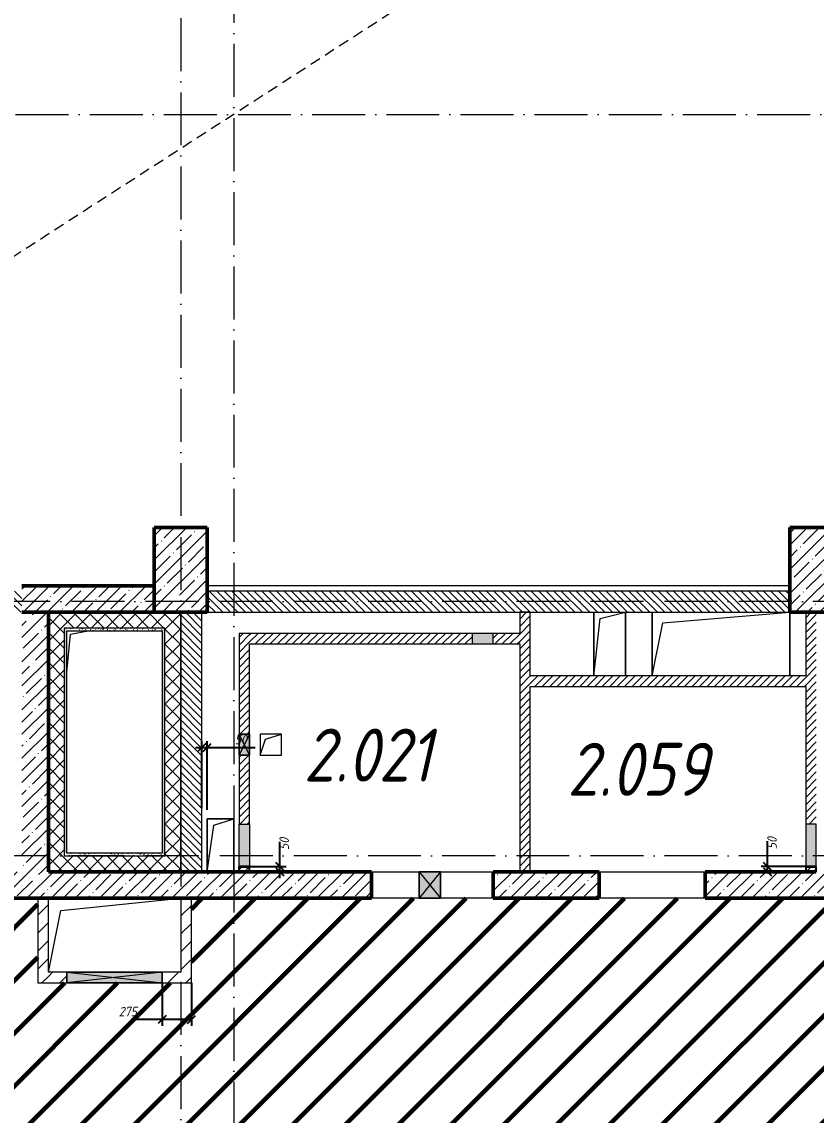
# Model space of a CAD drawing. Header units: millimetres. Extents: x -606178 to 312196, y -19338 to 632709.
# Drawn here: x -209401 to -201903, y 516926 to 527250 of the extents above; entities that cross this region are included whole.
import ezdxf

# ---------------------------------------------------------------- set-up
doc = ezdxf.new("R2010")
doc.units = ezdxf.units.MM
doc.linetypes.add('200_ШТРИХ_ш1п0_6_', pattern=[160, 100, -60])
doc.linetypes.add('50_200_ШТРИХ_1Т_ш5_п1_п1_', pattern=[700, 500, -100, 0, -100])
for name, color, linetype, lineweight in [('6.4.1) Окр пт с инж. ПТ2.16', 3, 'Continuous', 60), ('A-____-____-DIMS', 7, 'Continuous', 9), ('A-DETL-____-OTLN-3', 7, '200_ШТРИХ_ш1п0_6_', 9), ('A-DETL-GENF-OTLN', 7, 'Continuous', 9), ('A-FLOR-____-OTLN', 7, 'Continuous', 9), ('A-GENM-____-MCUT', 7, 'Continuous', 25), ('A-GENM-____-OTLN', 7, 'Continuous', 9), ('A-GENM-____-OTLN-1', 7, 'Continuous', 25), ('A-GLAZ-____-OTLN', 7, 'Continuous', 9), ('A-WALL-____-MCUT', 7, 'Continuous', 13), ('A-WALL-____-MCUT-1', 7, 'Continuous', 9), ('A-WALL-____-MCUT-2', 7, 'Continuous', 50), ('A-WALL-____-OTLN', 7, 'Continuous', 9), ('A-WALL-____-PATT-1', 7, 'Continuous', 9), ('A-WALL-FNSH-MCUT-1', 7, 'Continuous', 9), ('S-COLS-____-MCUT', 7, 'Continuous', 50), ('S-COLS-____-OTLN', 7, 'Continuous', 9), ('S-GRID-____-OTLN-1', 7, '50_200_ШТРИХ_1Т_ш5_п1_п1_', 9), ('Марки помещений', 7, 'Continuous', 9)]:
    doc.layers.add(name, color=color, linetype=linetype, lineweight=lineweight)
doc.layers.add('A-GLAZ-____-OTLN-1', color=7, linetype='Continuous', lineweight=9, true_color=0xc0c0c0)
doc.layers.add('A-WALL-____-PATT-2', color=7, linetype='Continuous', lineweight=9, true_color=0x787878)
doc.styles.add('ISOCPEUR_I_2', font='isocpeui.ttf', dxfattribs={"width": 0.85, "height": 2.3})
doc.styles.add('ISOCPEUR_I_7', font='isocpeui.ttf', dxfattribs={"width": 0.9, "height": 90})
doc.dimstyles.new('ISO-1_8_0_9К_СРЕДНИЙ_Кладочные_1', dxfattribs={"dimscale": 304.8, "dimtxt": 89.638306, "dimasz": 0.246063, "dimexe": 0.19685, "dimexo": 0, "dimgap": 0, "dimtad": 1, "dimdec": 3, "dimrnd": 0.001, "dimdsep": 46, "dimtxsty": 'ISOCPEUR_I_7', "dimblk1": 'OBLIQUE', "dimblk2": 'OBLIQUE', "dimsah": 1, "dimcen": 0.09, "dimdle": 0.19685, "dimazin": 0, "dimtfac": 1, "dimtdec": 4, "dimtix": 1, "dimtmove": 0, "dimatfit": 3, "dimfxl": 1, "dimtvp": 1, "dimtolj": 1, "dimtzin": 0, "dimarcsym": 2})
pattern_1 = [(45, (-264901.3, 451794.26), (-114.04925, 114.04925), []), (45, (-264787.25, 451794.26), (-114.04925, 114.04925), [201.612, -40.322, 3.353, -36.97])]
pattern_2 = [(45, (-264901.3, 451794.26), (-35.35534, 35.35534), [])]
pattern_3 = [(135, (-264901.3, 451794.26), (-35.35534, -35.35534), [])]
pattern_4 = [(0, (-264901.301, 451794.26), (81.28, 20.32), [3.353, -57.607, 3.353, -57.607, -325.12]), (0, (-264901.301, 451794.26), (81.28, 20.32), [-121.92, 3.353, -118.567, 3.353, -57.607, -142.24]), (0, (-264901.301, 451794.26), (81.28, 20.32), [-304.8, 3.353, -37.287, 3.353, -98.247]), (120, (-264870.821, 451804.42), (-58.237636, 60.230545), [3.353, -57.607, 3.353, -57.607, -325.12]), (120, (-264870.821, 451804.42), (-58.237636, 60.230545), [-121.92, 3.353, -118.567, 3.353, -57.607, -142.24]), (120, (-264870.821, 451804.42), (-58.237636, 60.230545), [-304.8, 3.353, -37.287, 3.353, -98.247]), (240, (-264860.661, 451845.06), (-23.042364, -80.550545), [3.353, -57.607, 3.353, -57.607, -325.12]), (240, (-264860.661, 451845.06), (-23.042364, -80.550545), [-121.92, 3.353, -118.567, 3.353, -57.607, -142.24]), (240, (-264860.661, 451845.06), (-23.042364, -80.550545), [-304.8, 3.353, -37.287, 3.353, -98.247])]
pattern_5 = [(45, (-264901.3, 451794.26), (-70.71068, 70.71068), []), (135, (-264901.3, 451794.26), (-70.71068, -70.71068), [])]
pattern_6 = [(45, (-264901.3, 451794.26), (-84.85281, 84.85281), [])]

# ---------------------------------------------------------------- blocks, each defined once
blk = doc.blocks.new('BSC_Колонна _Прямоугольная - 500х800-V86-АР1_План отверстий 2 этажа в осях 1-64_Ю-ЯЯ')
at = {"layer": 'S-COLS-____-OTLN'}
h = blk.add_hatch(dxfattribs=at)
h.set_pattern_fill('FP_99', color=256, style=0, pattern_type=2)
h.set_pattern_definition([(225, (57000, 70281.04), (114.04925, -114.04925), []), (225, (56885.95, 70281.04), (114.04925, -114.04925), [201.613, -40.323, 3.353, -36.97])])
h.paths.add_polyline_path([(-250, 400), (-250, -400), (250, -400), (250, 400)], flags=0)
at = {"layer": 'S-COLS-____-MCUT'}
for p, q in [((250, 400), (-250, 400)), ((-250, 400), (-250, -400)), ((250, -400), (250, 400)), ((-250, -400), (250, -400))]:
    blk.add_line(p, q, dxfattribs=at)
blk = doc.blocks.new('BSC_Колонна _Прямоугольная - 500х800-V87-АР1_План отверстий 2 этажа в осях 1-64_Ю-ЯЯ')
at = {"layer": 'S-COLS-____-OTLN'}
h = blk.add_hatch(dxfattribs=at)
h.set_pattern_fill('FP_100', color=256, style=0, pattern_type=2)
h.set_pattern_definition([(225, (63000, 70281.04), (114.04925, -114.04925), []), (225, (62885.95, 70281.04), (114.04925, -114.04925), [201.613, -40.323, 3.353, -36.97])])
h.paths.add_polyline_path([(-250, 400), (-250, -400), (250, -400), (250, 400)], flags=0)
at = {"layer": 'S-COLS-____-MCUT'}
for p, q in [((250, 400), (-250, 400)), ((-250, 400), (-250, -400)), ((250, -400), (250, 400)), ((-250, -400), (250, -400))]:
    blk.add_line(p, q, dxfattribs=at)
blk = doc.blocks.new('AR_Отверстие Ниша - Лючок-32404098-АР1_План отверстий 2 этажа в осях 1-64_Ю-ЯЯ')
at = {"layer": 'A-GLAZ-____-OTLN'}
blk.add_hatch(color=256, dxfattribs=at).paths.add_polyline_path([(200, -50), (200, 50), (-200, 50), (-200, -50)], flags=0)
for p, q in [((200, 50), (-200, 50)), ((-200, 50), (-200, -50)), ((-200, -50), (200, -50))]:
    blk.add_line(p, q, dxfattribs=at)
blk = doc.blocks.new('AR_Отверстие Ниша - Лючок-32404066-АР1_План отверстий 2 этажа в осях 1-64_Ю-ЯЯ')
at = {"layer": 'A-GLAZ-____-OTLN'}
blk.add_hatch(color=256, dxfattribs=at).paths.add_polyline_path([(200, -50), (200, 50), (-200, 50), (-200, -50)], flags=0)
for p, q in [((-200, 50), (200, 50)), ((-200, -50), (-200, 50)), ((200, -50), (-200, -50))]:
    blk.add_line(p, q, dxfattribs=at)
blk = doc.blocks.new('AR_Отверстие Ниша - Лючок-32404042-АР1_План отверстий 2 этажа в осях 1-64_Ю-ЯЯ')
at = {"layer": 'A-GLAZ-____-OTLN'}
blk.add_hatch(color=256, dxfattribs=at).paths.add_polyline_path([(100, -50), (100, 50), (-100, 50), (-100, -50)], flags=0)
for p, q in [((100, 50), (-100, 50)), ((-100, 50), (-100, -50)), ((100, -50), (100, 50)), ((-100, -50), (100, -50))]:
    blk.add_line(p, q, dxfattribs=at)
blk = doc.blocks.new('154_Фахверк_СКБ_Швеллер - Тип_100_3960_зеркало-29769493-АР1_План отверстий 2 этажа в осях 1-64_Ю-ЯЯ')
at = {"layer": 'A-GENM-____-MCUT'}
for p, q in [((175, 50), (125, 50)), ((125, 50), (125, -50)), ((128, 47), (175, 47)), ((128, -47), (128, 47)), ((175, 47), (175, 50)), ((125, -50), (175, -50)), ((175, -47), (128, -47)), ((175, -50), (175, -47))]:
    blk.add_line(p, q, dxfattribs=at)
blk = doc.blocks.new('AR_Отверстие прямоугольное _в стене_ - AR_Отверстие прямоугольное _в стене__ВК-32402728-АР1_План отверстий 2 этажа в осях 1-64_Ю-ЯЯ')
at = {"layer": 'A-GLAZ-____-OTLN'}
blk.add_hatch(color=256, dxfattribs=at).paths.add_polyline_path([(100, 50), (-100, 50), (-100, -50), (100, -50)], flags=0)
at = {"layer": 'A-DETL-GENF-OTLN'}
for p, q in [((-100, -50), (-100, 50)), ((-100, 50), (100, 50)), ((100, 50), (-100, -50)), ((-100, 50), (100, -50)), ((100, 50), (-100, 50)), ((-100, 50), (-100, -50)), ((100, 50), (100, -50)), ((100, -50), (100, 50)), ((100, -50), (-100, -50)), ((-100, -50), (100, -50))]:
    blk.add_line(p, q, dxfattribs=at)
blk = doc.blocks.new('AR_Отверстие прямоугольное _в плите_ - AR_Отверстие прямоугольное _в плите_-30459229-АР1_План отверстий 2 этажа в осях 1-64_Ю-ЯЯ')
at = {"layer": 'A-GENM-____-OTLN'}
for p, q in [((125, 250), (-125, 250)), ((-125, 250), (-125, -250)), ((-63, 188), (125, 250)), ((125, -250), (125, 250)), ((-125, -250), (-63, 188))]:
    blk.add_line(p, q, dxfattribs=at)
blk = doc.blocks.new('AR_Отверстие прямоугольное _в плите_ - AR_Отверстие прямоугольное _в плите_-30459207-АР1_План отверстий 2 этажа в осях 1-64_Ю-ЯЯ')
at = {"layer": 'A-GENM-____-OTLN'}
for p, q in [((100, 100), (-100, 100)), ((-100, 100), (-100, -100)), ((-100, -100), (-50, 50)), ((-50, 50), (100, 100)), ((100, -100), (100, 100)), ((-100, -100), (100, -100))]:
    blk.add_line(p, q, dxfattribs=at)
blk = doc.blocks.new('AR_Отверстие прямоугольное _в плите_ - AR_Отверстие прямоугольное _в плите_-30552516-АР1_План отверстий 2 этажа в осях 1-64_Ю-ЯЯ')
at = {"layer": 'A-GENM-____-OTLN'}
for p, q in [((-417, 1017), (-250, 1050)), ((-450, 658), (-417, 1017))]:
    blk.add_line(p, q, dxfattribs=at)
blk = doc.blocks.new('AR_Отверстие прямоугольное _в плите_ - AR_Отверстие прямоугольное _в плите_-30552779-АР1_План отверстий 2 этажа в осях 1-64_Ю-ЯЯ')
at = {"layer": 'A-GENM-____-OTLN'}
for p, q in [((-508, 233), (625, 350)), ((-625, -350), (-508, 233))]:
    blk.add_line(p, q, dxfattribs=at)
blk = doc.blocks.new('AR_Отверстие прямоугольное _в плите_ - AR_Отверстие прямоугольное _в плите_-30552610-АР1_План отверстий 2 этажа в осях 1-64_Ю-ЯЯ')
at = {"layer": 'A-GENM-____-OTLN'}
for p, q in [((-150, 300), (-150, -300)), ((-150, -300), (-90, 240)), ((-90, 240), (150, 300)), ((150, -300), (150, 300))]:
    blk.add_line(p, q, dxfattribs=at)
blk = doc.blocks.new('AR_Отверстие прямоугольное _в стене__БезПР - AR_Отверстие прямоугольное _в стене__БезПР-30578456-АР1_План отверстий 2 этажа в осях 1-64_Ю-ЯЯ')
at = {"layer": 'A-GLAZ-____-OTLN-1'}
blk.add_hatch(color=256, dxfattribs=at).paths.add_polyline_path([(100, -125), (100, 125), (-100, 125), (-100, -125)], flags=0)
at = {"layer": 'A-DETL-GENF-OTLN'}
for p, q in [((-100, -125), (-100, 125)), ((-100, 125), (100, 125)), ((100, 125), (-100, -125)), ((-100, 125), (100, -125)), ((100, 125), (-100, 125)), ((-100, 125), (-100, -125)), ((100, 125), (100, -125)), ((100, -125), (100, 125)), ((100, -125), (-100, -125)), ((-100, -125), (100, -125))]:
    blk.add_line(p, q, dxfattribs=at)
at = {"layer": 'A-GLAZ-____-OTLN'}
blk.add_line((100, 125), (-100, 125), dxfattribs=at)
blk = doc.blocks.new('AR_Отверстие прямоугольное _в плите_ - AR_Отверстие прямоугольное _в плите_-30552510-АР1_План отверстий 2 этажа в осях 1-64_Ю-ЯЯ')
at = {"layer": 'A-GENM-____-OTLN'}
for p, q in [((-650, 300), (-650, -300)), ((-550, 200), (650, 300)), ((650, -300), (650, 300)), ((-650, -300), (-550, 200))]:
    blk.add_line(p, q, dxfattribs=at)
blk = doc.blocks.new('AR_Отверстие прямоугольное _в стене__БезПР - AR_Отверстие прямоугольное _в стене__БезПР-36428360-АР1_План отверстий 2 этажа в осях 1-64_Ю-ЯЯ')
at = {"layer": 'A-GLAZ-____-OTLN'}
blk.add_hatch(color=256, dxfattribs=at).paths.add_polyline_path([(450, -50), (450, 50), (-450, 50), (-450, -50), (170, -50)], flags=0)
at = {"layer": 'A-DETL-GENF-OTLN'}
for p, q in [((-450, -50), (-450, 50)), ((-450, 50), (450, 50)), ((450, 50), (-450, -50)), ((-450, 50), (450, -50)), ((450, 50), (-450, 50)), ((-450, 50), (-450, -50)), ((450, 50), (450, -50)), ((450, -50), (450, 50)), ((450, -50), (-450, -50)), ((-450, -50), (450, -50))]:
    blk.add_line(p, q, dxfattribs=at)
at = {"layer": 'A-GLAZ-____-OTLN'}
blk.add_line((450, 50), (-450, 50), dxfattribs=at)
blk = doc.blocks.new('_Oblique')
at = {"color": 0, "linetype": 'ByBlock', "lineweight": -2}
blk.add_line((-0.5, -0.5), (0.5, 0.5), dxfattribs=at)
blk = doc.blocks.new('*D4816')
at = {"layer": 'A-____-____-DIMS', "color": 0, "lineweight": -2, "transparency": 16777216}
for p, q in [((-206967, 519275), (-206967, 519507)), ((-207267, 519275), (-206907, 519275)), ((-207251, 519225), (-206907, 519225)), ((-206967, 519165), (-206967, 519275))]:
    blk.add_line(p, q, dxfattribs=at)
at = {"layer": 'Defpoints', "color": 0, "transparency": 16777216}
for p in [(-207267, 519275), (-207251, 519225), (-206967, 519275)]:
    blk.add_point(p, dxfattribs=at)
at = {"layer": 'A-____-____-DIMS', "color": 0, "lineweight": -2, "transparency": 16777216, "xscale": 75, "yscale": 75, "zscale": 75}
for p, rotation in [((-206967, 519275), 90), ((-206967, 519225), 270)]:
    blk.add_blockref('_Oblique', p, dxfattribs=dict(at, rotation=rotation))
at = {"layer": 'A-____-____-DIMS', "color": 0, "transparency": 16777216, "insert": (-206970, 519430), "char_height": 90, "width": 273.05, "attachment_point": 1, "rotation": 90, "line_spacing_factor": 1.149209, "style": 'ISOCPEUR_I_7'}
blk.add_mtext('\\A1;50', dxfattribs=at)
blk = doc.blocks.new('*D4817')
at = {"layer": 'A-____-____-DIMS', "color": 0, "lineweight": -2, "transparency": 16777216}
for p, q in [((-202361, 519275), (-202361, 519513)), ((-202361, 519225), (-202361, 519335)), ((-201985, 519275), (-202421, 519275)), ((-202001, 519225), (-202421, 519225))]:
    blk.add_line(p, q, dxfattribs=at)
at = {"layer": 'Defpoints', "color": 0, "transparency": 16777216}
for p in [(-202361, 519225), (-202001, 519225), (-201985, 519275)]:
    blk.add_point(p, dxfattribs=at)
at = {"layer": 'A-____-____-DIMS', "color": 0, "lineweight": -2, "transparency": 16777216, "xscale": 75, "yscale": 75, "zscale": 75}
for p, rotation in [((-202361, 519275), 90), ((-202361, 519225), 270)]:
    blk.add_blockref('_Oblique', p, dxfattribs=dict(at, rotation=rotation))
at = {"layer": 'A-____-____-DIMS', "color": 0, "transparency": 16777216, "insert": (-202364, 519437), "char_height": 90, "width": 273.05, "attachment_point": 1, "rotation": 90, "line_spacing_factor": 1.149209, "style": 'ISOCPEUR_I_7'}
blk.add_mtext('\\A1;50', dxfattribs=at)
blk = doc.blocks.new('*D4941')
at = {"layer": 'A-____-____-DIMS', "color": 0, "lineweight": -2, "transparency": 16777216}
for p, q in [((-207701, 519825), (-207701, 520459)), ((-207651, 519808), (-207651, 520459)), ((-207761, 520399), (-207651, 520399)), ((-207651, 520399), (-207198, 520399))]:
    blk.add_line(p, q, dxfattribs=at)
at = {"layer": 'Defpoints', "color": 0, "transparency": 16777216}
for p in [(-207651, 520399), (-207701, 519825), (-207651, 519808)]:
    blk.add_point(p, dxfattribs=at)
at = {"layer": 'A-____-____-DIMS', "color": 0, "lineweight": -2, "transparency": 16777216, "xscale": 75, "yscale": 75, "zscale": 75, "rotation": 180}
blk.add_blockref('_Oblique', (-207701, 520399), dxfattribs=at)
at = {"layer": 'A-____-____-DIMS', "color": 0, "lineweight": -2, "transparency": 16777216, "xscale": 75, "yscale": 75, "zscale": 75}
blk.add_blockref('_Oblique', (-207651, 520399), dxfattribs=at)
at = {"layer": 'A-____-____-DIMS', "color": 0, "transparency": 16777216, "insert": (-207391, 520519), "char_height": 90, "width": 273.05, "attachment_point": 1, "line_spacing_factor": 1.149209, "style": 'ISOCPEUR_I_7'}
blk.add_mtext('\\A1;50', dxfattribs=at)
blk = doc.blocks.new('*D4975')
at = {"layer": 'A-____-____-DIMS', "color": 0, "lineweight": -2, "transparency": 16777216}
for p, q in [((-208076, 518175), (-208076, 517769)), ((-207801, 518175), (-207801, 517769)), ((-208076, 517829), (-208370, 517829)), ((-207801, 517829), (-208136, 517829))]:
    blk.add_line(p, q, dxfattribs=at)
at = {"layer": 'Defpoints', "color": 0, "transparency": 16777216}
for p in [(-208076, 518175), (-207801, 518175), (-207801, 517829)]:
    blk.add_point(p, dxfattribs=at)
at = {"layer": 'A-____-____-DIMS', "color": 0, "lineweight": -2, "transparency": 16777216, "xscale": 75, "yscale": 75, "zscale": 75, "rotation": 180}
blk.add_blockref('_Oblique', (-208076, 517829), dxfattribs=at)
at = {"layer": 'A-____-____-DIMS', "color": 0, "lineweight": -2, "transparency": 16777216, "xscale": 75, "yscale": 75, "zscale": 75}
blk.add_blockref('_Oblique', (-207801, 517829), dxfattribs=at)
at = {"layer": 'A-____-____-DIMS', "color": 0, "transparency": 16777216, "insert": (-208487, 517949), "char_height": 90, "width": 409.58, "attachment_point": 1, "line_spacing_factor": 1.149209, "style": 'ISOCPEUR_I_7'}
blk.add_mtext('\\A1;275', dxfattribs=at)

msp = doc.modelspace()

# ---------------------------------------------------------------- hatches: boundary and pattern name
at = {"layer": '6.4.1) Окр пт с инж. ПТ2.16'}
h = msp.add_hatch(dxfattribs=at)
h.set_pattern_fill('ANSI31', color=256, scale=111)
h.paths.add_polyline_path([(-190461.3011, 521675.3011), (-191001.3011, 521675.3011), (-195701.3011, 521675.3011), (-196201.3011, 521675.3011), (-196401.3011, 521675.3011), (-196401.3011, 521225.3011), (-196627.3011, 521225.3011), (-196627.3011, 521219.3011), (-197075.3011, 521219.3011), (-197201.3011, 521225.3011), (-197201.3011, 521675.3011), (-200651.3011, 521675.3011), (-200651.3011, 521175.3011), (-201151.3011, 521175.3011), (-201151.3011, 519475.3011), (-200651.3011, 519475.3011), (-200651.3011, 518975.3011), (-201151.3011, 518975.3011), (-201651.3011, 518975.3011), (-202951.3011, 518975.3011), (-203951.3011, 518975.3011), (-204951.3011, 518975.3011), (-205449.8983, 518975.3011), (-205649.8983, 518975.3011), (-206101.3011, 518975.3011), (-207801.3011, 518975.3011), (-207801.3011, 518175.3011), (-208076.3011, 518175.3011), (-208976.3011, 518175.3011), (-209251.3011, 518175.3011), (-209251.3011, 518975.3011), (-210601.3011, 518975.3011), (-211099.8983, 518975.3011), (-211299.8983, 518975.3011), (-211751.3011, 518975.3011), (-212101.3011, 518975.3011), (-212101.3011, 518375.3011), (-212201.3011, 518375.3011), (-212251.3011, 518375.3011), (-212251.3011, 518475.3011), (-213351.3011, 518475.3011), (-213351.3011, 518375.3011), (-213651.3011, 518375.3011), (-214601.3011, 518375.3011), (-214701.3011, 518375.3011), (-214701.3011, 518975.3011), (-214701.3011, 519225.3011), (-214901.3011, 519225.3011), (-214901.3011, 519325.3011), (-217351.3011, 519325.3011), (-219151.3011, 519325.3011), (-219151.3011, 519075.3011), (-219401.3011, 519075.3011), (-219401.3011, 514975.3011), (-219151.3011, 514975.3011), (-218826.3011, 514975.3011), (-218826.3011, 514981.3011), (-218751.3011, 514981.3011), (-218316.3011, 514975.3011), (-217466.3011, 514975.3011), (-217126.3011, 514975.3011), (-217126.3011, 514981.3011), (-217057.3011, 514981.3011), (-217051.3011, 514981.3011), (-216976.3011, 514981.3011), (-216651.3011, 514975.3011), (-216151.3011, 514975.3011), (-214526.3011, 514975.3011), (-214526.3011, 514981.3011), (-214451.3011, 514981.3011), (-214445.3011, 514981.3011), (-214376.3011, 514981.3011), (-214291.3011, 514975.3011), (-213891.3011, 514975.3011), (-213751.3011, 514975.3011), (-213751.3011, 514981.3011), (-213676.3011, 514981.3011), (-213526.3011, 514975.3011), (-213526.3011, 514981.3011), (-213451.3011, 514981.3011), (-213271.3011, 514975.3011), (-212971.3011, 514975.3011), (-212751.3011, 514975.3011), (-212751.3011, 514981.3011), (-212676.3011, 514981.3011), (-212526.3011, 514975.3011), (-212526.3011, 514981.3011), (-212451.3011, 514981.3011), (-211751.3011, 514975.3011), (-211751.3011, 514981.3011), (-211676.3011, 514981.3011), (-211526.3011, 514975.3011), (-211526.3011, 514981.3011), (-211451.3011, 514981.3011), (-210751.3011, 514975.3011), (-210751.3011, 514981.3011), (-210651.3011, 514981.3011), (-210651.3011, 514975.3011), (-210151.3011, 514975.3011), (-209826.3011, 514975.3011), (-209826.3011, 514981.3011), (-209751.3011, 514981.3011), (-209401.3011, 514975.3011), (-208551.3011, 514975.3011), (-208126.3011, 514975.3011), (-208126.3011, 514981.3011), (-208057.3011, 514981.3011), (-208051.3011, 514981.3011), (-207976.3011, 514981.3011), (-207651.3011, 514975.3011), (-207151.3011, 514975.3011), (-206651.3011, 514975.3011), (-206151.3011, 514975.3011), (-204426.3011, 514975.3011), (-204426.3011, 514981.3011), (-204351.3011, 514981.3011), (-204345.3011, 514981.3011), (-204321.3011, 514975.3011), (-204351.3011, 514975.3011), (-204351.3011, 514935.3011), (-204346.3011, 514935.3011), (-204346.3011, 514775.3011), (-202551.3011, 514775.3011), (-202551.3011, 514844.3011), (-202551.3011, 514906.3011), (-202551.3011, 514981.3011), (-202476.3011, 514981.3011), (-201651.3011, 514975.3011), (-201151.3011, 514975.3011), (-200626.3011, 514975.3011), (-200626.3011, 514981.3011), (-200551.3011, 514981.3011), (-200545.3011, 514981.3011), (-200476.3011, 514981.3011), (-199826.3011, 514975.3011), (-199576.3011, 514975.3011), (-199476.3011, 514975.3011), (-199476.3011, 514981.3011), (-199407.3011, 514981.3011), (-199401.3011, 514981.3011), (-199326.3011, 514981.3011), (-198201.3011, 514975.3011), (-197751.3011, 514975.3011), (-196151.3011, 514975.3011), (-195651.3011, 514975.3011), (-193326.3011, 514975.3011), (-193326.3011, 514981.3011), (-193251.3011, 514981.3011), (-193245.3011, 514981.3011), (-193176.3011, 514981.3011), (-191651.3011, 514975.3011), (-191651.3011, 514981.3011), (-191576.3011, 514981.3011), (-190461.3011, 514977.2562)])
h.paths.add_polyline_path([(-196201.3011, 518975.3011), (-196201.3011, 519475.3011), (-195701.3011, 519475.3011), (-195701.3011, 518975.3011)], flags=16)
at = {"layer": 'A-WALL-____-PATT-1'}
h = msp.add_hatch(dxfattribs=at)
h.set_pattern_fill('FP_13', color=256, style=0, pattern_type=2)
h.set_pattern_definition(pattern_1)
h.paths.add_polyline_path([(-209401.3011, 521675.3011), (-208151.3011, 521675.3011), (-208151.3011, 521925.3011), (-209401.3011, 521925.3011)], flags=0)
h = msp.add_hatch(dxfattribs=at)
h.set_pattern_fill('FP_6', color=256, style=0, pattern_type=2)
h.set_pattern_definition(pattern_3)
h.paths.add_polyline_path([(-209401.3011, 521675.3011), (-209401.3011, 521875.3011), (-213901.3011, 521875.3011), (-213901.3011, 521675.3011), (-210123.9615, 521675.3011)], flags=0)
h = msp.add_hatch(dxfattribs=at)
h.set_pattern_fill('FP_6', color=256, style=0, pattern_type=2)
h.set_pattern_definition(pattern_3)
h.paths.add_polyline_path([(-202151.3011, 521675.3011), (-202151.3011, 521875.3011), (-207651.3011, 521875.3011), (-207651.3011, 521675.3011), (-203053.9588, 521675.3011)], flags=0)
h = msp.add_hatch(dxfattribs=at)
h.set_pattern_fill('FP_13', color=256, style=0, pattern_type=2)
h.set_pattern_definition(pattern_1)
h.paths.add_polyline_path([(-209151.3011, 519225.3011), (-209151.3011, 521675.3011), (-209401.3011, 521675.3011), (-209401.3011, 519225.3011)], flags=0)
h = msp.add_hatch(dxfattribs=at)
h.set_pattern_fill('FP_1', color=256, style=0, pattern_type=2)
h.set_pattern_definition(pattern_5)
h.paths.add_polyline_path([(-209151.3011, 519375.3011), (-209001.3011, 519375.3011), (-209001.3011, 521675.3011), (-209151.3011, 521675.3011), (-209151.3011, 519400.3011)], flags=0)
h = msp.add_hatch(dxfattribs=at)
h.set_pattern_fill('FP_1', color=256, style=0, pattern_type=2)
h.set_pattern_definition(pattern_5)
h.paths.add_polyline_path([(-208356.4608, 521525.3011), (-208051.3011, 521525.3011), (-208051.3011, 521675.3011), (-209001.3011, 521675.3011), (-209001.3011, 521525.3011), (-208976.3011, 521525.3011)], flags=0)
h = msp.add_hatch(dxfattribs=at)
h.set_pattern_fill('FP_1', color=256, style=0, pattern_type=2)
h.set_pattern_definition(pattern_5)
h.paths.add_polyline_path([(-208051.3011, 519225.3011), (-207901.3011, 519225.3011), (-207901.3011, 521675.3011), (-208051.3011, 521675.3011), (-208051.3011, 519375.3011)], flags=0)
h = msp.add_hatch(dxfattribs=at)
h.set_pattern_fill('FP_6', color=256, style=0, pattern_type=2)
h.set_pattern_definition(pattern_3)
h.paths.add_polyline_path([(-207701.3011, 519225.3011), (-207701.3011, 521675.3011), (-207901.3011, 521675.3011), (-207901.3011, 519225.3011)], flags=0)
h = msp.add_hatch(dxfattribs=at)
h.set_pattern_fill('FP_5', color=256, style=0, pattern_type=2)
h.set_pattern_definition(pattern_2)
h.paths.add_polyline_path([(-204601.3011, 519225.3011), (-204601.3011, 521675.3011), (-204701.3011, 521675.3011), (-204701.3011, 519225.3011)], flags=0)
h = msp.add_hatch(dxfattribs=at)
h.set_pattern_fill('FP_5', color=256, style=0, pattern_type=2)
h.set_pattern_definition(pattern_2)
h.paths.add_polyline_path([(-201998.3011, 519225.3011), (-201904.3011, 519225.3011), (-201904.3011, 519272.3011), (-201998.3011, 519272.3011)], flags=0)
h.paths.add_polyline_path([(-201901.3011, 519675.3011), (-201901.3011, 521675.3011), (-202001.3011, 521675.3011), (-202001.3011, 519675.3011), (-201927.0154, 519675.3011)], flags=0)
h = msp.add_hatch(dxfattribs=at)
h.set_pattern_fill('FP_5', color=256, style=0, pattern_type=2)
h.set_pattern_definition(pattern_2)
h.paths.add_polyline_path([(-207348.3011, 519225.3011), (-207254.3011, 519225.3011), (-207254.3011, 519272.3011), (-207348.3011, 519272.3011)], flags=0)
h.paths.add_polyline_path([(-207351.3011, 519675.3011), (-207251.3011, 519675.3011), (-207251.3011, 520325.3011), (-207351.3011, 520325.3011), (-207351.3011, 520319.7374)], flags=0)
h.paths.add_polyline_path([(-207351.3011, 520525.3011), (-207251.3011, 520525.3011), (-207251.3011, 521475.3011), (-207351.3011, 521475.3011)], flags=0)
h = msp.add_hatch(dxfattribs=at)
h.set_pattern_fill('FP_5', color=256, style=0, pattern_type=2)
h.set_pattern_definition(pattern_2)
h.paths.add_polyline_path([(-207251.3011, 521375.3011), (-205151.3011, 521375.3011), (-205151.3011, 521475.3011), (-207251.3011, 521475.3011)], flags=0)
h.paths.add_polyline_path([(-204701.3011, 521375.3011), (-204701.3011, 521475.3011), (-204951.3011, 521475.3011), (-204951.3011, 521375.3011), (-204821.4595, 521375.3011)], flags=0)
h = msp.add_hatch(dxfattribs=at)
h.set_pattern_fill('FP_5', color=256, style=0, pattern_type=2)
h.set_pattern_definition(pattern_2)
h.paths.add_polyline_path([(-204601.3011, 520975.3011), (-202001.3011, 520975.3011), (-202001.3011, 521075.3011), (-204601.3011, 521075.3011)], flags=0)
h = msp.add_hatch(dxfattribs=at)
h.set_pattern_fill('FP_1', color=256, style=0, pattern_type=2)
h.set_pattern_definition(pattern_5)
h.paths.add_polyline_path([(-208076.3011, 519225.3011), (-208051.3011, 519225.3011), (-208051.3011, 519375.3011), (-209151.3011, 519375.3011), (-209151.3011, 519225.3011), (-208356.4608, 519225.3011)], flags=0)
h = msp.add_hatch(dxfattribs=at)
h.set_pattern_fill('FP_13', color=256, style=0, pattern_type=2)
h.set_pattern_definition(pattern_1)
h.paths.add_polyline_path([(-207701.3011, 518975.3011), (-207701.3011, 519225.3011), (-210601.3011, 519225.3011), (-210601.3011, 518975.3011), (-208356.4608, 518975.3011)], flags=0)
h.paths.add_polyline_path([(-211891.4622, 518975.3011), (-211751.3011, 518975.3011), (-211751.3011, 519225.3011), (-214451.3011, 519225.3011), (-214451.3011, 518975.3011), (-212101.3011, 518975.3011)], flags=0)
h = msp.add_hatch(dxfattribs=at)
h.set_pattern_fill('FP_13', color=256, style=0, pattern_type=2)
h.set_pattern_definition(pattern_1)
h.paths.add_polyline_path([(-201651.3011, 518975.3011), (-201651.3011, 519225.3011), (-202951.3011, 519225.3011), (-202951.3011, 518975.3011), (-201901.3011, 518975.3011)], flags=0)
h.paths.add_polyline_path([(-203951.3011, 518975.3011), (-203951.3011, 519225.3011), (-204951.3011, 519225.3011), (-204951.3011, 518975.3011), (-204821.4595, 518975.3011)], flags=0)
h.paths.add_polyline_path([(-207351.3011, 518975.3011), (-206101.3011, 518975.3011), (-206101.3011, 519225.3011), (-207701.3011, 519225.3011), (-207701.3011, 518975.3011)], flags=0)
h = msp.add_hatch(dxfattribs=at)
h.set_pattern_fill('FP_4', color=256, style=0, pattern_type=2)
h.set_pattern_definition(pattern_6)
h.paths.add_polyline_path([(-209151.3011, 518175.3011), (-209151.3011, 518975.3011), (-209251.3011, 518975.3011), (-209251.3011, 518175.3011)], flags=0)
h = msp.add_hatch(dxfattribs=at)
h.set_pattern_fill('FP_4', color=256, style=0, pattern_type=2)
h.set_pattern_definition(pattern_6)
h.paths.add_polyline_path([(-207801.3011, 518275.3011), (-207801.3011, 518975.3011), (-207901.3011, 518975.3011), (-207901.3011, 518275.3011)], flags=0)
h = msp.add_hatch(dxfattribs=at)
h.set_pattern_fill('FP_4', color=256, style=0, pattern_type=2)
h.set_pattern_definition(pattern_6)
h.paths.add_polyline_path([(-207801.3011, 518175.3011), (-207801.3011, 518275.3011), (-208076.3011, 518275.3011), (-208076.3011, 518175.3011)], flags=0)
h.paths.add_polyline_path([(-209151.3011, 518175.3011), (-208976.3011, 518175.3011), (-208976.3011, 518275.3011), (-209151.3011, 518275.3011)], flags=0)
at = {"layer": 'A-WALL-____-PATT-2'}
h = msp.add_hatch(dxfattribs=at)
h.set_pattern_fill('FP_164', color=256, style=0, pattern_type=2)
h.set_pattern_definition(pattern_4)
h.paths.add_polyline_path([(-209001.3011, 519400.3011), (-208976.3011, 519400.3011), (-208976.3011, 521525.3011), (-209001.3011, 521525.3011), (-209001.3011, 520319.7374)], flags=0)
h = msp.add_hatch(dxfattribs=at)
h.set_pattern_fill('FP_164', color=256, style=0, pattern_type=2)
h.set_pattern_definition(pattern_4)
h.paths.add_polyline_path([(-208976.3011, 521500.3011), (-208076.3011, 521500.3011), (-208076.3011, 521525.3011), (-208976.3011, 521525.3011)], flags=0)
h = msp.add_hatch(dxfattribs=at)
h.set_pattern_fill('FP_164', color=256, style=0, pattern_type=2)
h.set_pattern_definition(pattern_4)
h.paths.add_polyline_path([(-208076.3011, 519375.3011), (-208051.3011, 519375.3011), (-208051.3011, 521525.3011), (-208076.3011, 521525.3011), (-208076.3011, 519400.3011)], flags=0)
h = msp.add_hatch(dxfattribs=at)
h.set_pattern_fill('FP_164', color=256, style=0, pattern_type=2)
h.set_pattern_definition(pattern_4)
h.paths.add_polyline_path([(-208076.3011, 519375.3011), (-208076.3011, 519400.3011), (-209001.3011, 519400.3011), (-209001.3011, 519375.3011), (-208356.4608, 519375.3011)], flags=0)

# ---------------------------------------------------------------- linework, layer by layer
at = {"layer": 'A-DETL-____-OTLN-3'}
msp.add_line((-191001.3011, 536975.3011), (-213901.3011, 522175.3011), dxfattribs=at)
at = {"layer": 'A-FLOR-____-OTLN'}
for p, q in [((-202151.3011, 521925.3011), (-207651.3011, 521925.3011)), ((-204002.593, 521075.3011), (-204002.593, 521675.3011)), ((-203702.593, 521675.3011), (-203702.593, 521075.3011)), ((-203451.3011, 521075.3011), (-203451.3011, 521675.3011)), ((-202151.3011, 521675.3011), (-202151.3011, 521075.3011)), ((-207651.3011, 519725.3011), (-207401.3011, 519725.3011)), ((-207651.3011, 519225.3011), (-207651.3011, 519725.3011)), ((-207401.3011, 519725.3011), (-207401.3011, 519225.3011))]:
    msp.add_line(p, q, dxfattribs=at)
at = {"layer": 'A-WALL-____-MCUT'}
for p, q in [((-202151.3011, 521875.3011), (-207651.3011, 521875.3011)), ((-207901.3011, 521675.3011), (-207901.3011, 519225.3011)), ((-207701.3011, 519225.3011), (-207701.3011, 521675.3011)), ((-207651.3011, 521675.3011), (-202151.3011, 521675.3011))]:
    msp.add_line(p, q, dxfattribs=at)
at = {"layer": 'A-WALL-____-MCUT-1'}
for p, q in [((-207901.3011, 519225.3011), (-207901.3011, 521675.3011)), ((-209001.3011, 521525.3011), (-209001.3011, 519375.3011)), ((-208051.3011, 521525.3011), (-209001.3011, 521525.3011)), ((-208051.3011, 519375.3011), (-208051.3011, 521525.3011)), ((-209001.3011, 519375.3011), (-208051.3011, 519375.3011))]:
    msp.add_line(p, q, dxfattribs=at)
at = {"layer": 'A-WALL-____-MCUT-2'}
for p, q in [((-208151.3011, 521925.3011), (-209401.3011, 521925.3011)), ((-209401.3011, 521675.3011), (-208151.3011, 521675.3011)), ((-209151.3011, 519225.3011), (-209151.3011, 521675.3011)), ((-207351.3011, 519225.3011), (-209151.3011, 519225.3011)), ((-207254.3011, 519225.3011), (-207348.3011, 519225.3011)), ((-206101.3011, 519225.3011), (-207251.3011, 519225.3011)), ((-206101.3011, 518975.3011), (-206101.3011, 519225.3011)), ((-203951.3011, 519225.3011), (-204951.3011, 519225.3011)), ((-204951.3011, 519225.3011), (-204951.3011, 518975.3011)), ((-203951.3011, 518975.3011), (-203951.3011, 519225.3011)), ((-202001.3011, 519225.3011), (-202951.3011, 519225.3011)), ((-202951.3011, 519225.3011), (-202951.3011, 518975.3011)), ((-201904.3011, 519225.3011), (-201998.3011, 519225.3011)), ((-210601.3011, 518975.3011), (-206101.3011, 518975.3011)), ((-204951.3011, 518975.3011), (-203951.3011, 518975.3011)), ((-202951.3011, 518975.3011), (-201651.3011, 518975.3011))]:
    msp.add_line(p, q, dxfattribs=at)
at = {"layer": 'A-WALL-____-OTLN'}
for p, q in [((-206101.3011, 519225.3011), (-205649.8983, 519225.3011)), ((-205449.8983, 519225.3011), (-204951.3011, 519225.3011)), ((-203951.3011, 519225.3011), (-202951.3011, 519225.3011)), ((-205649.8983, 518975.3011), (-206101.3011, 518975.3011)), ((-204951.3011, 518975.3011), (-205449.8983, 518975.3011)), ((-202951.3011, 518975.3011), (-203951.3011, 518975.3011))]:
    msp.add_line(p, q, dxfattribs=at)
at = {"layer": 'A-WALL-FNSH-MCUT-1'}
for p, q in [((-204701.3011, 521675.3011), (-204701.3011, 521475.3011)), ((-204601.3011, 521675.3011), (-204701.3011, 521675.3011)), ((-204601.3011, 521075.3011), (-204601.3011, 521675.3011)), ((-202001.3011, 521675.3011), (-202001.3011, 521075.3011)), ((-208976.3011, 519400.3011), (-208976.3011, 521500.3011)), ((-208976.3011, 521500.3011), (-208076.3011, 521500.3011)), ((-208076.3011, 521500.3011), (-208076.3011, 519400.3011)), ((-207351.3011, 521475.3011), (-207351.3011, 520525.3011)), ((-205151.3011, 521475.3011), (-207351.3011, 521475.3011)), ((-204701.3011, 521475.3011), (-204951.3011, 521475.3011)), ((-207251.3011, 520525.3011), (-207251.3011, 521375.3011)), ((-207251.3011, 521375.3011), (-205151.3011, 521375.3011)), ((-204951.3011, 521375.3011), (-204701.3011, 521375.3011)), ((-204701.3011, 521375.3011), (-204701.3011, 519225.3011)), ((-202001.3011, 521075.3011), (-204601.3011, 521075.3011)), ((-204601.3011, 519225.3011), (-204601.3011, 520975.3011)), ((-204601.3011, 520975.3011), (-202001.3011, 520975.3011)), ((-202001.3011, 520975.3011), (-202001.3011, 519675.3011)), ((-207351.3011, 520325.3011), (-207351.3011, 519675.3011)), ((-207251.3011, 519675.3011), (-207251.3011, 520325.3011)), ((-208076.3011, 519400.3011), (-208976.3011, 519400.3011)), ((-209251.3011, 518975.3011), (-209251.3011, 518175.3011)), ((-209151.3011, 518275.3011), (-209151.3011, 518975.3011)), ((-207901.3011, 518975.3011), (-207901.3011, 518275.3011)), ((-207801.3011, 518175.3011), (-207801.3011, 518975.3011)), ((-208976.3011, 518275.3011), (-209151.3011, 518275.3011)), ((-207901.3011, 518275.3011), (-208076.3011, 518275.3011)), ((-209251.3011, 518175.3011), (-208976.3011, 518175.3011)), ((-208076.3011, 518175.3011), (-207801.3011, 518175.3011))]:
    msp.add_line(p, q, dxfattribs=at)
at = {"layer": 'S-GRID-____-OTLN-1'}
for p, q in [((-207901.3011, 542687.1106), (-207901.3011, 504685.847)), ((-207401.3011, 542443.5807), (-207401.3011, 504836.7347)), ((-230463.8551, 526375.3011), (-160826.8945, 526375.3011)), ((-160826.8945, 521775.3011), (-215659.2834, 521775.3011)), ((-160826.8945, 519375.3011), (-269570.0713, 519375.3011))]:
    msp.add_line(p, q, dxfattribs=at)

# ---------------------------------------------------------------- block references
at = {"layer": 'A-GENM-____-OTLN'}
for name, p in [('AR_Отверстие прямоугольное _в плите_ - AR_Отверстие прямоугольное _в плите_-30552610-АР1_План отверстий 2 этажа в осях 1-64_Ю-ЯЯ', (-203852.593, 521375.3011)), ('AR_Отверстие прямоугольное _в плите_ - AR_Отверстие прямоугольное _в плите_-30552510-АР1_План отверстий 2 этажа в осях 1-64_Ю-ЯЯ', (-202801.3011, 521375.3011)), ('AR_Отверстие прямоугольное _в плите_ - AR_Отверстие прямоугольное _в плите_-30552516-АР1_План отверстий 2 этажа в осях 1-64_Ю-ЯЯ', (-208526.3011, 520450.3011)), ('AR_Отверстие прямоугольное _в плите_ - AR_Отверстие прямоугольное _в плите_-30459207-АР1_План отверстий 2 этажа в осях 1-64_Ю-ЯЯ', (-207051.3011, 520425.3011)), ('AR_Отверстие прямоугольное _в плите_ - AR_Отверстие прямоугольное _в плите_-30459229-АР1_План отверстий 2 этажа в осях 1-64_Ю-ЯЯ', (-207526.3011, 519475.3011)), ('AR_Отверстие прямоугольное _в плите_ - AR_Отверстие прямоугольное _в плите_-30552779-АР1_План отверстий 2 этажа в осях 1-64_Ю-ЯЯ', (-208526.3011, 518625.3011))]:
    msp.add_blockref(name, p, dxfattribs=at)
at = {"layer": 'A-GENM-____-OTLN-1', "rotation": 270}
for p in [(-207301.3011, 519400.3011), (-201951.3011, 519400.3011)]:
    msp.add_blockref('154_Фахверк_СКБ_Швеллер - Тип_100_3960_зеркало-29769493-АР1_План отверстий 2 этажа в осях 1-64_Ю-ЯЯ', p, dxfattribs=at)
at = {"layer": 'A-GLAZ-____-OTLN'}
for name, p in [('AR_Отверстие Ниша - Лючок-32404042-АР1_План отверстий 2 этажа в осях 1-64_Ю-ЯЯ', (-205051.3011, 521425.3011)), ('AR_Отверстие прямоугольное _в стене__БезПР - AR_Отверстие прямоугольное _в стене__БезПР-30578456-АР1_План отверстий 2 этажа в осях 1-64_Ю-ЯЯ', (-205549.8983, 519100.3011)), ('AR_Отверстие прямоугольное _в стене__БезПР - AR_Отверстие прямоугольное _в стене__БезПР-36428360-АР1_План отверстий 2 этажа в осях 1-64_Ю-ЯЯ', (-208526.3011, 518225.3011))]:
    msp.add_blockref(name, p, dxfattribs=at)
at = {"layer": 'A-GLAZ-____-OTLN', "rotation": 270}
for name, p in [('AR_Отверстие прямоугольное _в стене_ - AR_Отверстие прямоугольное _в стене__ВК-32402728-АР1_План отверстий 2 этажа в осях 1-64_Ю-ЯЯ', (-207301.3011, 520425.3011)), ('AR_Отверстие Ниша - Лючок-32404066-АР1_План отверстий 2 этажа в осях 1-64_Ю-ЯЯ', (-207301.3011, 519475.3011)), ('AR_Отверстие Ниша - Лючок-32404098-АР1_План отверстий 2 этажа в осях 1-64_Ю-ЯЯ', (-201951.3011, 519475.3011))]:
    msp.add_blockref(name, p, dxfattribs=at)
at = {"layer": 'S-COLS-____-OTLN', "rotation": 180}
for name, p in [('BSC_Колонна _Прямоугольная - 500х800-V86-АР1_План отверстий 2 этажа в осях 1-64_Ю-ЯЯ', (-207901.3011, 522075.3011)), ('BSC_Колонна _Прямоугольная - 500х800-V87-АР1_План отверстий 2 этажа в осях 1-64_Ю-ЯЯ', (-201901.3011, 522075.3011))]:
    msp.add_blockref(name, p, dxfattribs=at)

# ---------------------------------------------------------------- texts
at = {"layer": 'Марки помещений', "char_height": 500, "attachment_point": 1, "style": 'ISOCPEUR_I_2'}
for s, insert, width in [('2.021', (-206741.0909, 520576.4178), 737.5525), ('2.059', (-204251.7648, 520442.0739), 785.65375)]:
    msp.add_mtext(s, dxfattribs=dict(at, insert=insert, width=width))

# ---------------------------------------------------------------- dimensions: what is measured, and where the dimension line sits
at = {"layer": 'A-____-____-DIMS'}
for base, p1, p2, override, picture, middle in [((-207651.3011, 520399.2836), (-207701.3011, 519825.3011), (-207651.3011, 519808.3508), {"dimpost": '<>', "dimfxl": 52.795}, '*D4941', (-207254.3162, 520399.2836)), ((-207801.3011, 517829.3406), (-208076.3011, 518175.3011), (-207801.3011, 518175.3011), {"dimpost": '<>', "dimfxl": 275}, '*D4975', (-208282.3328, 517829.3406))]:
    dim = msp.add_linear_dim(base=base, p1=p1, p2=p2, dimstyle='ISO-1_8_0_9К_СРЕДНИЙ_Кладочные_1', override=override, dxfattribs=at)
    dim.commit()
    dim.dimension.update_dxf_attribs({"geometry": picture, "text_midpoint": middle, "dimtype": 160})
for base, p1, p2, override, picture, middle in [((-206967.1224, 519275.3011), (-207251.3011, 519225.3011), (-207267.4373, 519275.3011), {"dimpost": '<>', "dimfxl": 52.539296}, '*D4816', (-206910.4531, 519506.6054)), ((-202360.7067, 519225.3011), (-201984.836, 519275.3011), (-202001.3011, 519225.3011), {"dimpost": '<>', "dimfxl": 52.641219}, '*D4817', (-202304.0374, 519513.0793))]:
    dim = msp.add_linear_dim(base=base, p1=p1, p2=p2, angle=90, dimstyle='ISO-1_8_0_9К_СРЕДНИЙ_Кладочные_1', override=override, dxfattribs=at)
    dim.commit()
    dim.dimension.update_dxf_attribs({"geometry": picture, "text_midpoint": middle, "dimtype": 160, "text_rotation": 90})

doc.saveas('drawing.dxf')
